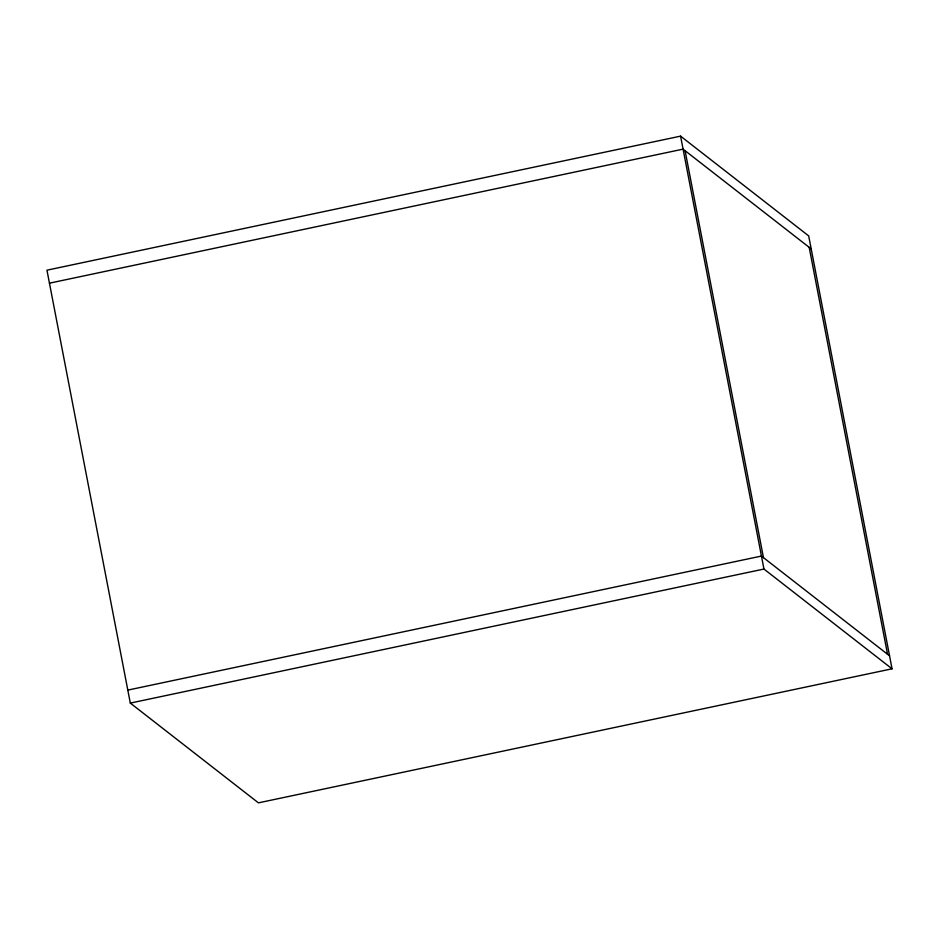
<?xml version="1.0" encoding="UTF-8"?>
<svg xmlns="http://www.w3.org/2000/svg" width="939" height="939" viewBox="0 0 939 939"><rect width="100%" height="100%" fill="white"/><g stroke="black" fill="none" stroke-linecap="round" stroke-linejoin="round"><path stroke-width="1.41" d="M680.575 136.143L46.95 270.186L130.31 703.088L258.425 802.857L892.05 668.814L808.69 235.912L680.575 136.143L763.947 569.046L892.05 668.814M49.45 283.179L683.076 149.137L811.19 248.894M127.81 690.106L761.447 556.064L889.55 655.821M130.31 703.088L763.947 569.046M809.183 247.333L887.543 654.26M685.083 150.698L763.454 557.625"/></g></svg>
